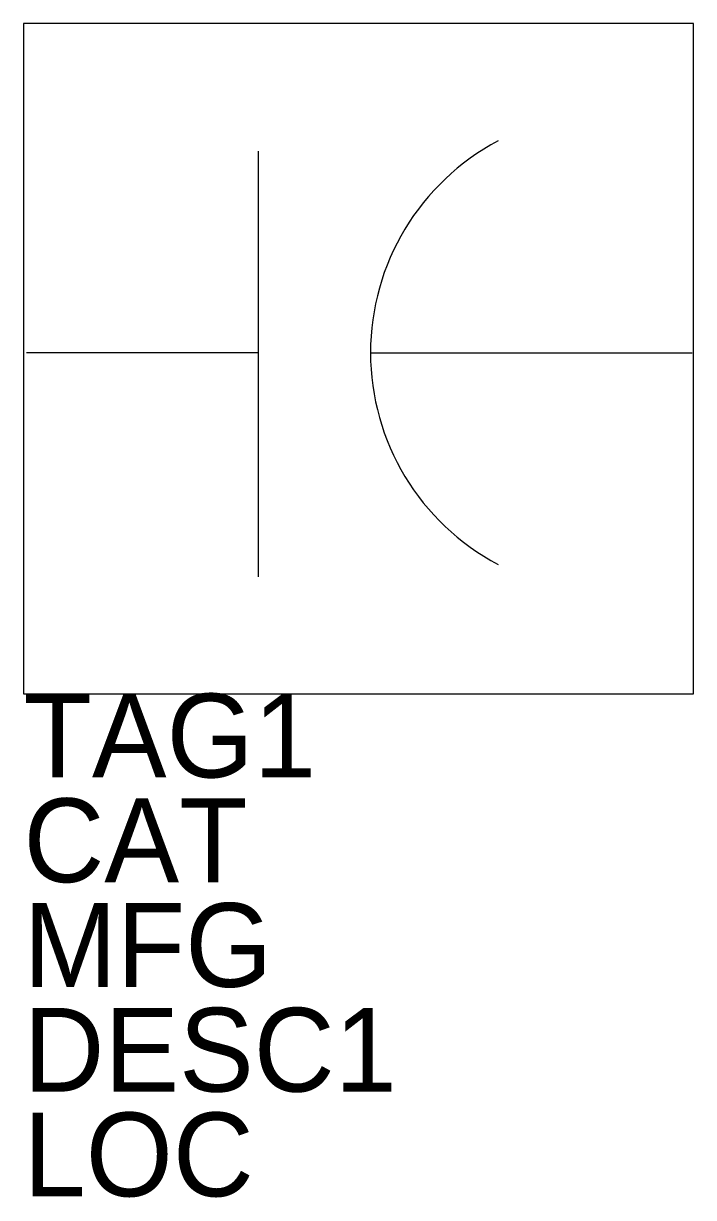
# Model space of a CAD drawing. Extents: x -0.5 to 0.5, y -1.25 to 0.5.
import ezdxf

# ---------------------------------------------------------------- set-up
doc = ezdxf.new("R2010")
doc.units = 0
doc.layers.get('0').update_dxf_attribs({"linetype": 'CONTINUOUS'})

msp = doc.modelspace()

# ---------------------------------------------------------------- linework, layer by layer
for p, q in [((0.5, 0.5), (-0.5, 0.5)), ((-0.5, 0.5), (-0.5, -0.5)), ((0.5, -0.5), (0.5, 0.5)), ((-0.1496, 0.3097), (-0.1496, -0.3257)), ((-0.1496, 0.0087), (-0.4956, 0.0087)), ((0.0179, 0.0087), (0.4978, 0.0087)), ((-0.5, -0.5), (0.5, -0.5))]:
    msp.add_line(p, q)
msp.add_arc((0.3751, 0.0087), 0.3572, 117.789, 242.211)

# ---------------------------------------------------------------- texts
for tag, p in [('TAG1', (-0.5, -0.625)), ('CAT', (-0.5, -0.78125)), ('MFG', (-0.5, -0.9375)), ('DESC1', (-0.5, -1.09375)), ('LOC', (-0.5, -1.25))]:
    msp.add_attdef(tag, p, '', height=0.125)

doc.saveas('drawing.dxf')
